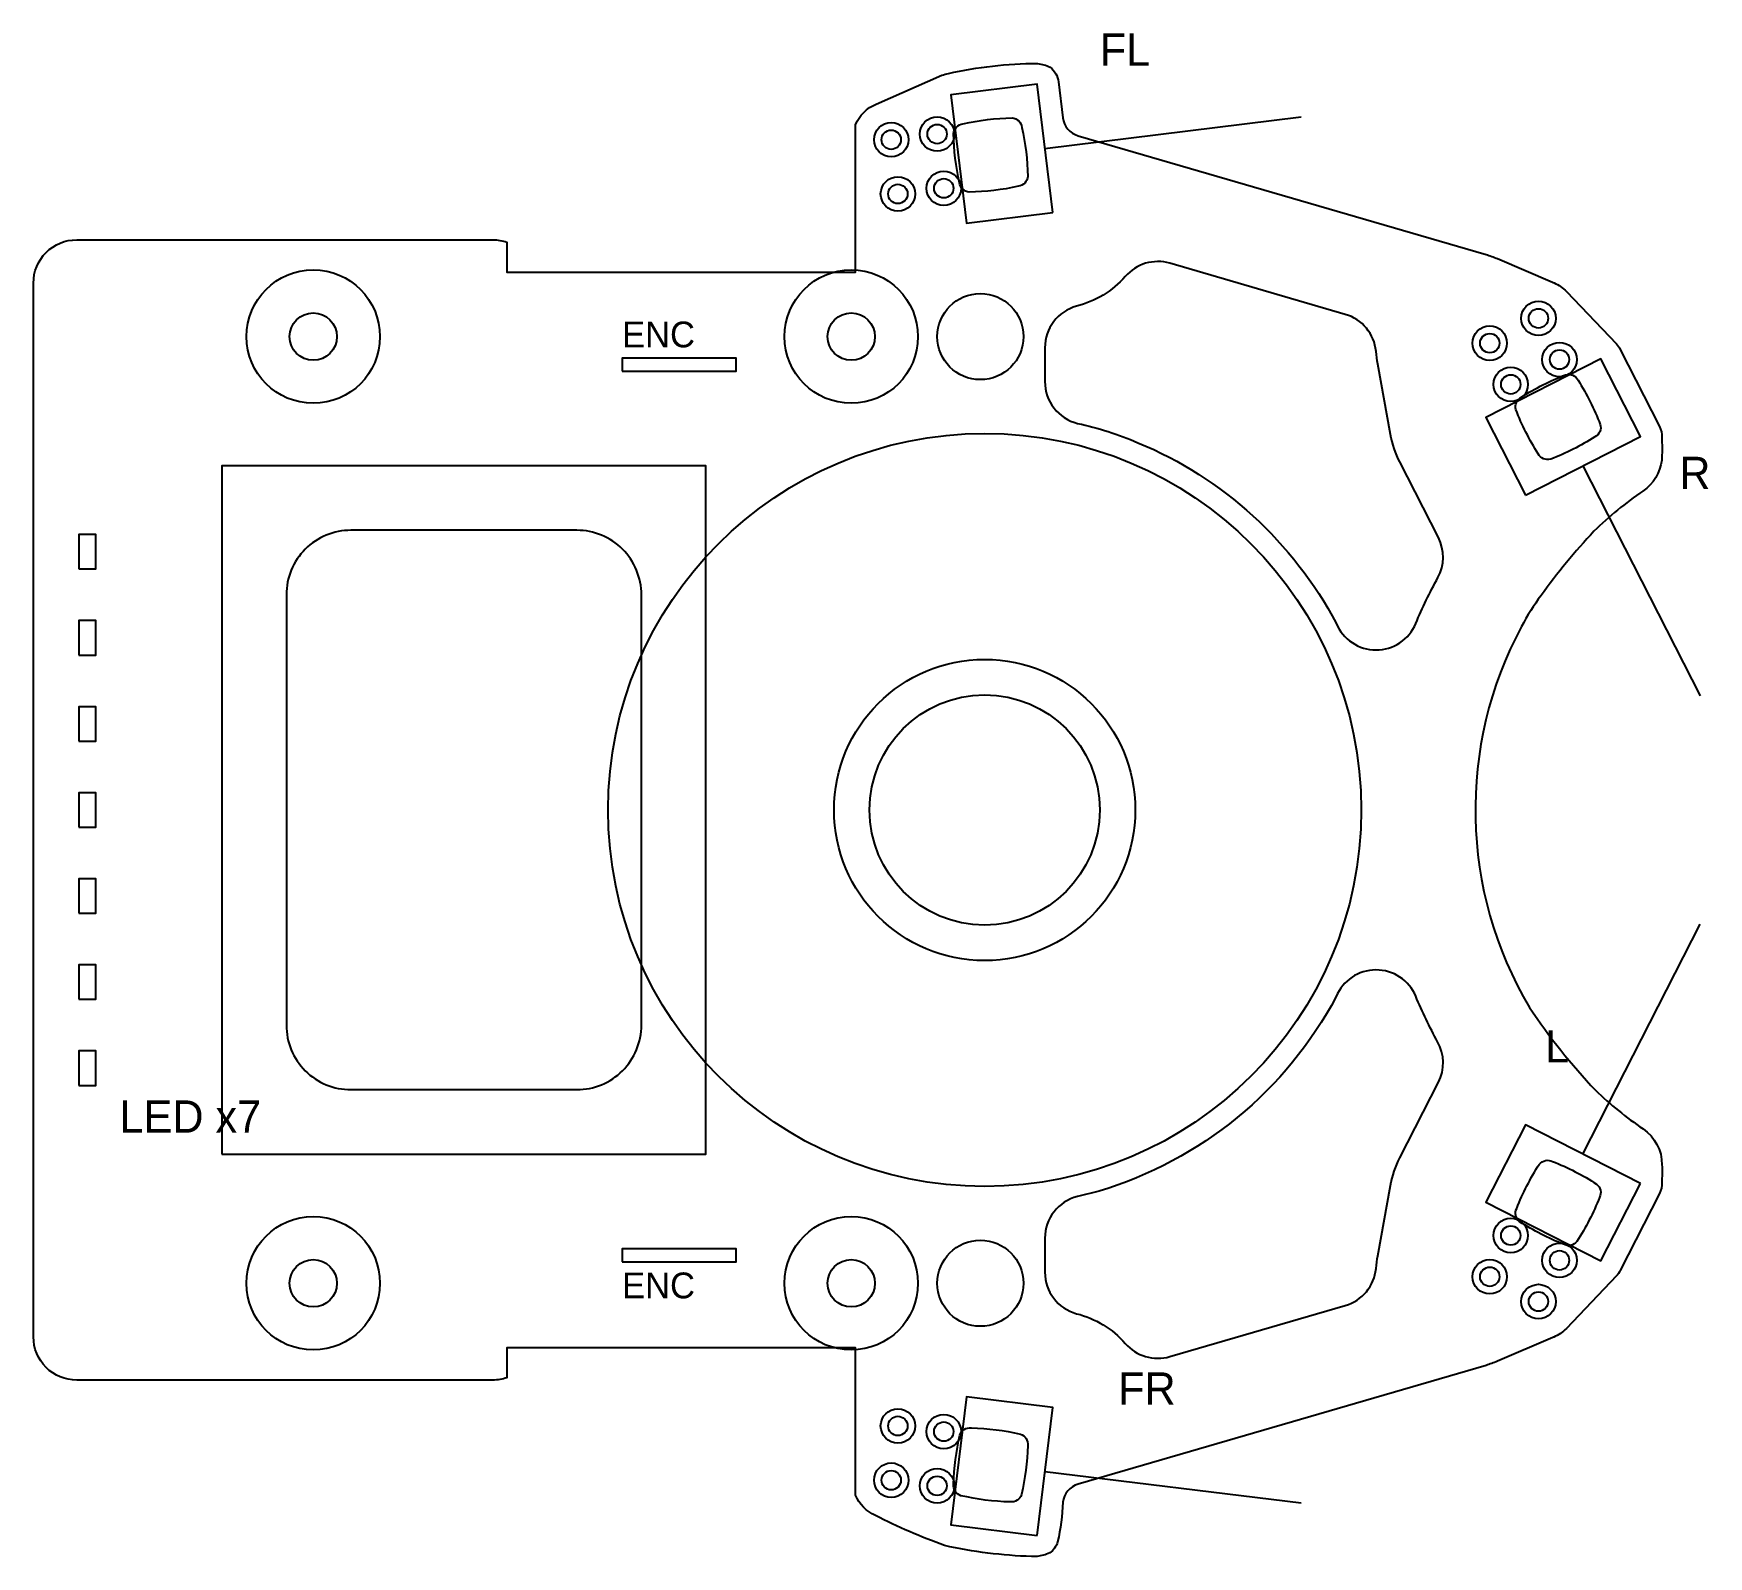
# Model space of a CAD drawing. Header units: millimetres. Extents: x -30 to 47.8, y -34.7 to 36.1.
import ezdxf

# ---------------------------------------------------------------- set-up
doc = ezdxf.new("R2010")
doc.units = ezdxf.units.MM
for name, color, linetype in [('HOLES', 1, 'Continuous'), ('OUTLINE', 7, 'Continuous'), ('REF', 8, 'Continuous')]:
    doc.layers.add(name, color=color, linetype=linetype)

msp = doc.modelspace()

# ---------------------------------------------------------------- linework, layer by layer
at = {"layer": 'HOLES'}
for centre in [(-17, 22), (8, 22), (-17, -22), (8, -22)]:
    msp.add_circle(centre, 1.1, dxfattribs=at)
at = {"layer": 'OUTLINE'}
for points in [[(-30, -24.488), (-30, 24.488, -0.417045), (-27.988, 26.5), (-8.654, 26.5, -0.083805), (-8, 26.392), (-8, 25), (8.2, 25), (8.2, 31.851, -0.194689), (9.154, 32.809), (12.213, 34.147, -0.072494), (12.515, 34.229, -0.055247), (16.634, 34.7), (16.657, 34.699, -0.073866), (17.237, 34.524, -0.205139), (17.628, 33.837), (17.832, 32.176, 0.299822), (18.545, 31.338), (37.497, 25.817, -0.020199), (38.028, 25.627), (40.591, 24.526, 0.006187), (40.659, 24.497, -0.096763), (41.231, 24.098), (43.555, 21.66, -0.0725), (43.735, 21.405), (45.558, 17.827, -0.133256), (45.671, 17.31), (45.669, 17.194, -0.030488), (45.66, 16.265, -0.220241), (44.789, 14.823, 0.042079), (42.511, 12.957, 0.031523), (40.053, 9.96, 0.040575), (39.15, 8.53, 0.263206), (39.52, -9.181, 0.041604), (42.583, -13.031, 0.039664), (44.796, -14.828, -0.249063), (45.673, -16.495, -0.020282), (45.669, -17.195), (45.671, -17.311, -0.13306), (45.558, -17.827), (43.735, -21.405, -0.0725), (43.555, -21.66), (41.231, -24.098, -0.098777), (40.648, -24.501), (40.628, -24.51), (40.599, -24.523), (38.028, -25.627, -0.020199), (37.497, -25.817), (18.545, -31.338, 0.299822), (17.832, -32.176, -0.047054), (17.591, -34.017, -0.166226), (17.221, -34.534, -0.072323), (16.634, -34.7), (16.379, -34.7, -0.046909), (12.338, -34.192, -0.030847), (9.121, -32.794, -0.189839), (8.2, -31.851), (8.2, -25), (-8, -25), (-8, -26.392, -0.083805), (-8.654, -26.5), (-27.988, -26.5, -0.417045)], [(15.933, 31.727, -0.049127), (16.203, 29.446, -0.357806), (15.766, 28.986, -0.049127), (13.484, 28.716, -0.357806), (13.025, 29.154, -0.049127), (12.754, 31.435, -0.357806), (13.192, 31.894, -0.049127), (15.474, 32.165, -0.357806)], [(30.959, 23.035), (22.807, 25.409, 0.2935), (20.734, 24.796, -0.153098), (18.468, 23.414, 0.337327), (17, 21.486), (17, 19.908, 0.344023), (18.514, 17.968, -0.048336), (21.324, 17.071, -0.173516), (30.537, 8.676, 0.66807), (34.236, 8.666, -0.02627), (35.26, 10.797, 0.246992), (35.285, 12.66), (33.494, 16.173, -0.071938), (33.062, 17.45), (32.463, 20.721, -0.029003), (32.39, 21.311, 0.306373)], [(39.14, 19.189, -0.049127), (41.192, 20.224, -0.357806), (41.773, 19.97, -0.049127), (42.808, 17.918, -0.357806), (42.553, 17.337, -0.049127), (40.502, 16.302, -0.357806), (39.921, 16.557, -0.049127), (38.886, 18.608, -0.357806)], [(-1.75, -10), (-1.75, 10, 0.414214), (-4.75, 13), (-15.25, 13, 0.414214), (-18.25, 10), (-18.25, -10, 0.414214), (-15.25, -13), (-4.75, -13, 0.414214)], [(22.807, -25.409), (30.959, -23.035, 0.30637), (32.39, -21.31, -0.029001), (32.463, -20.721), (33.062, -17.45, -0.071938), (33.494, -16.173), (35.285, -12.66, 0.249962), (35.249, -10.777, -0.026105), (34.233, -8.659, 0.666789), (30.537, -8.676, -0.200291), (19.523, -17.715), (18.514, -17.968, 0.344023), (17, -19.908), (17, -21.486, 0.337327), (18.468, -23.414, -0.152957), (20.734, -24.796, 0.293503)], [(41.101, -20.188, -0.049127), (39.058, -19.137, -0.357806), (38.922, -18.517, -0.049127), (39.973, -16.474, -0.357806), (40.593, -16.338, -0.049127), (42.636, -17.39, -0.357806), (42.772, -18.009, -0.049127), (41.72, -20.052, -0.357806)], [(16.201, -29.544, -0.049127), (15.912, -31.823, -0.357806), (15.376, -32.163, -0.049127), (13.096, -31.873, -0.357806), (12.757, -31.337, -0.049127), (13.046, -29.058, -0.357806), (13.582, -28.718, -0.049127), (15.861, -29.008, -0.357806)]]:
    msp.add_lwpolyline(points, format="xyb", close=True, dxfattribs=at)
msp.add_circle((14.2, 0), 7, dxfattribs=at)
at = {"layer": 'REF'}
for p, q in [((17, 30.75), (28.911, 32.212)), ((42, 16), (47.448, 5.308)), ((42, -16), (47.448, -5.308)), ((17, -30.75), (28.911, -32.212))]:
    msp.add_line(p, q, dxfattribs=at)
for points in [[(17.366, 27.772), (16.634, 33.728), (12.625, 33.235), (13.356, 27.28), (17.366, 27.772)], [(-2.65, 20.4), (2.65, 20.4), (2.65, 21), (-2.65, 21)], [(39.327, 14.638), (44.673, 17.362), (42.839, 20.962), (37.493, 18.238), (39.327, 14.638)], [(-21.25, -16), (1.25, -16), (1.25, 16), (-21.25, 16)], [(-27.9, 11.2), (-27.1, 11.2), (-27.1, 12.8), (-27.9, 12.8)], [(-27.9, 7.2), (-27.1, 7.2), (-27.1, 8.8), (-27.9, 8.8)], [(-27.9, 3.2), (-27.1, 3.2), (-27.1, 4.8), (-27.9, 4.8)], [(-27.9, -0.8), (-27.1, -0.8), (-27.1, 0.8), (-27.9, 0.8)], [(-27.9, -4.8), (-27.1, -4.8), (-27.1, -3.2), (-27.9, -3.2)], [(-27.9, -8.8), (-27.1, -8.8), (-27.1, -7.2), (-27.9, -7.2)], [(-27.9, -12.8), (-27.1, -12.8), (-27.1, -11.2), (-27.9, -11.2)], [(44.673, -17.362), (39.327, -14.638), (37.493, -18.238), (42.839, -20.962), (44.673, -17.362)], [(-2.65, -21), (2.65, -21), (2.65, -20.4), (-2.65, -20.4)], [(16.634, -33.728), (17.366, -27.772), (13.356, -27.28), (12.625, -33.235), (16.634, -33.728)]]:
    msp.add_lwpolyline(points, close=True, dxfattribs=at)
for centre, radius in [((9.858, 31.153), 0.8), ((11.992, 31.415), 0.8), ((9.858, 31.153), 0.45), ((11.992, 31.415), 0.45), ((12.301, 28.894), 0.8), ((10.167, 28.632), 0.8), ((10.167, 28.632), 0.45), ((12.301, 28.894), 0.45), ((-17, 22), 3.1), ((8, 22), 3.1), ((14, 22), 2), ((39.935, 22.849), 0.8), ((39.935, 22.849), 0.45), ((37.672, 21.696), 0.8), ((37.672, 21.696), 0.45), ((40.912, 20.934), 0.8), ((40.912, 20.934), 0.45), ((38.648, 19.78), 0.8), ((38.648, 19.78), 0.45), ((14.2, 0), 17.5), ((14.2, 0), 5.35), ((-17, -22), 3.1), ((8, -22), 3.1), ((38.648, -19.78), 0.8), ((38.648, -19.78), 0.45), ((14, -22), 2), ((40.912, -20.934), 0.8), ((37.672, -21.696), 0.8), ((40.912, -20.934), 0.45), ((37.672, -21.696), 0.45), ((39.935, -22.849), 0.8), ((39.935, -22.849), 0.45), ((10.167, -28.632), 0.8), ((10.167, -28.632), 0.45), ((12.301, -28.894), 0.8), ((12.301, -28.894), 0.45), ((9.858, -31.153), 0.8), ((9.858, -31.153), 0.45), ((11.992, -31.415), 0.8), ((11.992, -31.415), 0.45)]:
    msp.add_circle(centre, radius, dxfattribs=at)

# ---------------------------------------------------------------- texts
for s, height, p in [('FL', 1.5, (19.551, 34.59)), ('ENC', 1.2, (-2.65, 21.5)), ('R', 1.5, (46.48, 14.916)), ('L', 1.5, (40.243, -11.738)), ('LED x7', 1.5, (-26, -15)), ('ENC', 1.2, (-2.65, -22.7)), ('FR', 1.5, (20.404, -27.642))]:
    msp.add_text(s, height=height, dxfattribs=at).set_placement(p)

doc.saveas('drawing.dxf')
